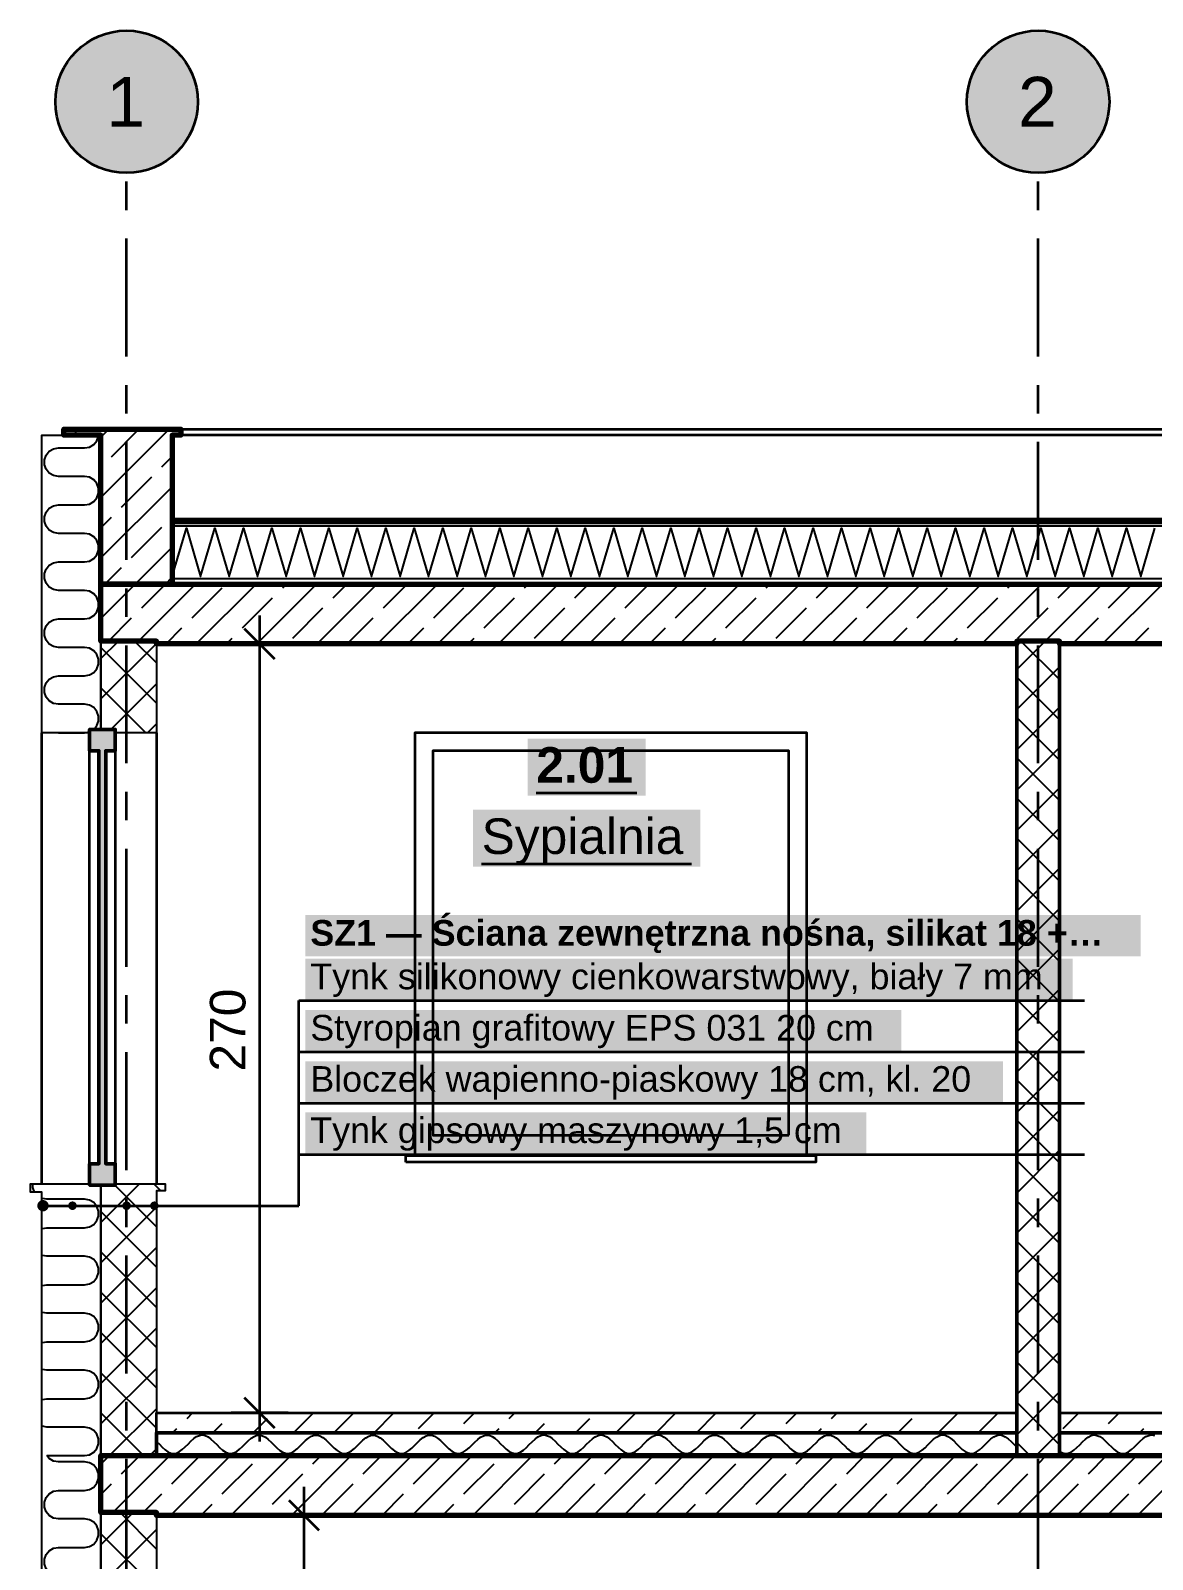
# Model space of a CAD drawing. Header units: metres. Extents: x -2.6 to 10.3, y -2.3 to 7.9.
# Drawn here: x -0.34 to 3.6, y 2.55 to 7.91 of the extents above; entities that cross this region are included whole.
import ezdxf

# ---------------------------------------------------------------- set-up
doc = ezdxf.new("R2010")
doc.units = ezdxf.units.M
for name, pattern in [('HYDRO_OKNA', [4.5, 1.5, -3]), ('KRESKOWA_3_1', [4, 3, -1]), ('PUNKTOWA', [10.5, 8.4, -1.05, 0, -1.05])]:
    doc.linetypes.add(name, pattern=pattern)
for name, color, linetype, lineweight in [('A-IZOL-WODNA', 5, 'Continuous', 100), ('A-KRESKOWANIE', 8, 'Continuous', 18), ('A-MASKA', 7, 'Continuous', 18), ('A-OPISY', 2, 'Continuous', 25), ('A-OSIE', 1, 'PUNKTOWA', 25), ('A-POMIESZCZENIA', 2, 'Continuous', 25), ('A-SCIANY-DZIAL', 7, 'Continuous', 35), ('A-SCIANY-IZOL', 4, 'Continuous', 35), ('A-SCIANY-KONSTR', 7, 'Continuous', 50), ('A-SCIANY-WYK', 8, 'Continuous', 18), ('A-STROPY', 7, 'Continuous', 50), ('A-WARSTWY', 8, 'Continuous', 25), ('A-WIDOK', 7, 'Continuous', 25), ('A-WYMIARY', 1, 'Continuous', 25), ('A-WYPELNIENIA', 9, 'Continuous', 18)]:
    doc.layers.add(name, color=color, linetype=linetype, lineweight=lineweight)
doc.styles.add('PL_ARIAL', font='arial.ttf')
doc.styles.add('PL_ARIAL_B', font='arialbd.ttf')

msp = doc.modelspace()

# ---------------------------------------------------------------- hatches: boundary and pattern name
at = {"layer": 'A-MASKA', "true_color": 0xffffff}
for points in [[(0.6275, 4.6632), (3.5596, 4.6632), (3.5596, 4.808), (0.6275, 4.808)], [(0.6275, 4.5102), (3.3208, 4.5102), (3.3208, 4.655), (0.6275, 4.655)], [(0.6275, 4.3302), (2.7202, 4.3302), (2.7202, 4.475), (0.6275, 4.475)], [(0.6275, 4.1502), (3.0764, 4.1502), (3.0764, 4.295), (0.6275, 4.295)], [(0.6275, 3.9702), (2.5963, 3.9702), (2.5963, 4.115), (0.6275, 4.115)]]:
    msp.add_hatch(color=7, dxfattribs=at).paths.add_polyline_path(points)
at = {"layer": 'A-OPISY', "true_color": 0x000000}
for points in [[(-0.2735, 3.7875), (-0.2742, 3.7927), (-0.2762, 3.7975), (-0.2794, 3.8016), (-0.2835, 3.8048), (-0.2883, 3.8068), (-0.2935, 3.8075), (-0.2987, 3.8068), (-0.3035, 3.8048), (-0.3076, 3.8016), (-0.3108, 3.7975), (-0.3128, 3.7927), (-0.3135, 3.7875), (-0.3128, 3.7823), (-0.3108, 3.7775), (-0.3076, 3.7734), (-0.3035, 3.7702), (-0.2987, 3.7682), (-0.2935, 3.7675), (-0.2883, 3.7682), (-0.2835, 3.7702), (-0.2794, 3.7734), (-0.2762, 3.7775), (-0.2742, 3.7823)], [(-0.2785, 3.7875), (-0.279, 3.7914), (-0.2805, 3.795), (-0.2829, 3.7981), (-0.286, 3.8005), (-0.2896, 3.802), (-0.2935, 3.8025), (-0.2974, 3.802), (-0.301, 3.8005), (-0.3041, 3.7981), (-0.3065, 3.795), (-0.308, 3.7914), (-0.3085, 3.7875), (-0.308, 3.7836), (-0.3065, 3.78), (-0.3041, 3.7769), (-0.301, 3.7745), (-0.2974, 3.773), (-0.2935, 3.7725), (-0.2896, 3.773), (-0.286, 3.7745), (-0.2829, 3.7769), (-0.2805, 3.78), (-0.279, 3.7836)], [(-0.175, 3.7875), (-0.1755, 3.7914), (-0.177, 3.795), (-0.1794, 3.7981), (-0.1825, 3.8005), (-0.1861, 3.802), (-0.19, 3.8025), (-0.1939, 3.802), (-0.1975, 3.8005), (-0.2006, 3.7981), (-0.203, 3.795), (-0.2045, 3.7914), (-0.205, 3.7875), (-0.2045, 3.7836), (-0.203, 3.78), (-0.2006, 3.7769), (-0.1975, 3.7745), (-0.1939, 3.773), (-0.19, 3.7725), (-0.1861, 3.773), (-0.1825, 3.7745), (-0.1794, 3.7769), (-0.177, 3.78), (-0.1755, 3.7836)], [(0.015, 3.7875), (0.0145, 3.7914), (0.013, 3.795), (0.0106, 3.7981), (0.0075, 3.8005), (0.0039, 3.802), (0, 3.8025), (-0.0039, 3.802), (-0.0075, 3.8005), (-0.0106, 3.7981), (-0.013, 3.795), (-0.0145, 3.7914), (-0.015, 3.7875), (-0.0145, 3.7836), (-0.013, 3.78), (-0.0106, 3.7769), (-0.0075, 3.7745), (-0.0039, 3.773), (0, 3.7725), (0.0039, 3.773), (0.0075, 3.7745), (0.0106, 3.7769), (0.013, 3.78), (0.0145, 3.7836)], [(0.1125, 3.7875), (0.112, 3.7914), (0.1105, 3.795), (0.1081, 3.7981), (0.105, 3.8005), (0.1014, 3.802), (0.0975, 3.8025), (0.0936, 3.802), (0.09, 3.8005), (0.0869, 3.7981), (0.0845, 3.795), (0.083, 3.7914), (0.0825, 3.7875), (0.083, 3.7836), (0.0845, 3.78), (0.0869, 3.7769), (0.09, 3.7745), (0.0936, 3.773), (0.0975, 3.7725), (0.1014, 3.773), (0.105, 3.7745), (0.1081, 3.7769), (0.1105, 3.78), (0.112, 3.7836)]]:
    msp.add_hatch(color=7, dxfattribs=at).paths.add_polyline_path(points)
at = {"layer": 'A-OSIE', "true_color": 0xffffff}
for points in [[(0.25, 7.6635), (0.2479, 7.6961), (0.2415, 7.7282), (0.231, 7.7592), (0.2165, 7.7885), (0.1983, 7.8157), (0.1768, 7.8403), (0.1522, 7.8618), (0.125, 7.88), (0.0957, 7.8945), (0.0647, 7.905), (0.0326, 7.9114), (0, 7.9135), (-0.0326, 7.9114), (-0.0647, 7.905), (-0.0957, 7.8945), (-0.125, 7.88), (-0.1522, 7.8618), (-0.1768, 7.8403), (-0.1983, 7.8157), (-0.2165, 7.7885), (-0.231, 7.7592), (-0.2415, 7.7282), (-0.2479, 7.6961), (-0.25, 7.6635), (-0.2479, 7.6309), (-0.2415, 7.5988), (-0.231, 7.5678), (-0.2165, 7.5385), (-0.1983, 7.5113), (-0.1768, 7.4867), (-0.1522, 7.4652), (-0.125, 7.447), (-0.0957, 7.4325), (-0.0647, 7.422), (-0.0326, 7.4156), (0, 7.4135), (0.0326, 7.4156), (0.0647, 7.422), (0.0957, 7.4325), (0.125, 7.447), (0.1522, 7.4652), (0.1768, 7.4867), (0.1983, 7.5113), (0.2165, 7.5385), (0.231, 7.5678), (0.2415, 7.5988), (0.2479, 7.6309)], [(3.45, 7.6635), (3.4479, 7.6961), (3.4415, 7.7282), (3.431, 7.7592), (3.4165, 7.7885), (3.3983, 7.8157), (3.3768, 7.8403), (3.3522, 7.8618), (3.325, 7.88), (3.2957, 7.8945), (3.2647, 7.905), (3.2326, 7.9114), (3.2, 7.9135), (3.1674, 7.9114), (3.1353, 7.905), (3.1043, 7.8945), (3.075, 7.88), (3.0478, 7.8618), (3.0232, 7.8403), (3.0017, 7.8157), (2.9835, 7.7885), (2.969, 7.7592), (2.9585, 7.7282), (2.9521, 7.6961), (2.95, 7.6635), (2.9521, 7.6309), (2.9585, 7.5988), (2.969, 7.5678), (2.9835, 7.5385), (3.0017, 7.5113), (3.0232, 7.4867), (3.0478, 7.4652), (3.075, 7.447), (3.1043, 7.4325), (3.1353, 7.422), (3.1674, 7.4156), (3.2, 7.4135), (3.2326, 7.4156), (3.2647, 7.422), (3.2957, 7.4325), (3.325, 7.447), (3.3522, 7.4652), (3.3768, 7.4867), (3.3983, 7.5113), (3.4165, 7.5385), (3.431, 7.5678), (3.4415, 7.5988), (3.4479, 7.6309)]]:
    msp.add_hatch(color=7, dxfattribs=at).paths.add_polyline_path(points)
at = {"layer": 'A-POMIESZCZENIA', "true_color": 0xffffff}
for points in [[(1.4082, 5.2275), (1.8218, 5.2275), (1.8218, 5.4275), (1.4082, 5.4275)], [(1.2163, 4.9775), (2.0137, 4.9775), (2.0137, 5.1775), (1.2163, 5.1775)]]:
    msp.add_hatch(color=7, dxfattribs=at).paths.add_polyline_path(points)
at = {"layer": 'A-WYPELNIENIA', "true_color": 0x000000}
for points in [[(-0.13, 5.46), (-0.13, 5.46), (-0.13, 5.46), (-0.04, 5.46), (-0.04, 5.46), (-0.04, 5.46), (-0.04, 5.385), (-0.04, 5.385), (-0.04, 5.385), (-0.073, 5.385), (-0.073, 5.385), (-0.073, 5.385), (-0.073, 5.385), (-0.073, 5.385), (-0.073, 5.385), (-0.073, 5.385), (-0.073, 5.385), (-0.073, 5.385), (-0.073, 5.385), (-0.073, 5.385), (-0.073, 5.385), (-0.073, 5.385), (-0.073, 5.385), (-0.073, 5.385), (-0.073, 5.385), (-0.073, 5.385), (-0.073, 3.935), (-0.073, 3.935), (-0.073, 3.935), (-0.097, 3.935), (-0.097, 3.935), (-0.097, 3.935), (-0.097, 5.385), (-0.097, 5.385), (-0.097, 5.385), (-0.097, 5.385), (-0.097, 5.385), (-0.097, 5.385), (-0.097, 5.385), (-0.097, 5.385), (-0.097, 5.385), (-0.097, 5.385), (-0.097, 5.385), (-0.097, 5.385), (-0.097, 5.385), (-0.097, 5.385), (-0.097, 5.385), (-0.097, 5.385), (-0.097, 5.385), (-0.13, 5.385), (-0.13, 5.385), (-0.13, 5.385)], [(-0.13, 3.86), (-0.13, 3.935), (-0.04, 3.935), (-0.04, 3.86)]]:
    msp.add_hatch(color=7, dxfattribs=at).paths.add_polyline_path(points)

# ---------------------------------------------------------------- linework, layer by layer
at = {"layer": 'A-IZOL-WODNA', "lineweight": 100, "ltscale": 0.05, "true_color": 0x000000}
msp.add_lwpolyline([(0.16, 6.1927), (7.84, 6.1927)], dxfattribs=at)
at = {"layer": 'A-IZOL-WODNA', "linetype": 'HYDRO_OKNA', "lineweight": 50, "ltscale": 0.05, "true_color": 0xffffff, "flags": 128}
msp.add_lwpolyline([(0.16, 6.1927), (7.84, 6.1927)], dxfattribs=at)
at = {"layer": 'A-IZOL-WODNA', "linetype": 'KRESKOWA_3_1', "lineweight": 35, "ltscale": 0.05, "flags": 128}
msp.add_lwpolyline([(0.16, 5.971), (7.84, 5.971)], dxfattribs=at)
at = {"layer": 'A-KRESKOWANIE', "lineweight": 25, "ltscale": 0.05}
for points in [[(-0.1887, 6.4935), (-0.1687, 6.5135)], [(-0.09, 6.274), (0.1495, 6.5135)], [(-0.09, 6.4861), (-0.0626, 6.5135)], [(-0.053, 6.417), (0.0435, 6.5135)], [(-0.1475, 6.248), (-0.1304, 6.251), (-0.1154, 6.2597), (-0.1042, 6.273), (-0.0983, 6.2893), (-0.0983, 6.3067), (-0.1042, 6.323), (-0.1154, 6.3363), (-0.1304, 6.345), (-0.1475, 6.348), (-0.2395, 6.348), (-0.2566, 6.351), (-0.2716, 6.3597), (-0.2828, 6.373), (-0.2887, 6.3893), (-0.2887, 6.4067), (-0.2828, 6.423), (-0.2716, 6.4363), (-0.2566, 6.445), (-0.2395, 6.448), (-0.1475, 6.448)], [(-0.1475, 6.448), (-0.1304, 6.451), (-0.1154, 6.4597), (-0.1042, 6.473), (-0.0983, 6.4893), (-0.0983, 6.4935)], [(-0.1475, 6.448), (-0.1475, 6.448)], [(0.1237, 6.3816), (0.16, 6.4179)], [(-0.09, 6.38), (-0.0884, 6.3816)], [(-0.0177, 6.2402), (0.0884, 6.3463)], [(-0.09, 6.0618), (0.16, 6.3118)], [(-0.1475, 6.048), (-0.1304, 6.051), (-0.1154, 6.0597), (-0.1042, 6.073), (-0.0983, 6.0893), (-0.0983, 6.1067), (-0.1042, 6.123), (-0.1154, 6.1363), (-0.1304, 6.145), (-0.1475, 6.148), (-0.2395, 6.148), (-0.2566, 6.151), (-0.2716, 6.1597), (-0.2828, 6.173), (-0.2887, 6.1893), (-0.2887, 6.2067), (-0.2828, 6.223), (-0.2716, 6.2363), (-0.2566, 6.245), (-0.2395, 6.248), (-0.1475, 6.248)], [(-0.1475, 6.248), (-0.1475, 6.248)], [(-0.09, 6.1679), (-0.053, 6.2049)], [(0.1591, 6.2049), (0.16, 6.2058)], [(0.16, 6.1745), (7.84, 6.1745)], [(0.0177, 6.0634), (0.1237, 6.1695)], [(0.16, 5.997), (0.16, 5.997), (0.21, 6.167), (0.26, 5.997), (0.31, 6.167), (0.36, 5.997), (0.41, 6.167), (0.46, 5.997), (0.51, 6.167), (0.56, 5.997), (0.61, 6.167), (0.66, 5.997), (0.71, 6.167), (0.76, 5.997), (0.81, 6.167), (0.86, 5.997), (0.91, 6.167), (0.96, 5.997), (1.01, 6.167), (1.06, 5.997), (1.11, 6.167), (1.16, 5.997), (1.21, 6.167), (1.26, 5.997), (1.31, 6.167), (1.36, 5.997), (1.41, 6.167), (1.46, 5.997), (1.51, 6.167), (1.56, 5.997), (1.61, 6.167), (1.66, 5.997), (1.71, 6.167), (1.76, 5.997), (1.81, 6.167), (1.86, 5.997), (1.91, 6.167), (1.96, 5.997), (2.01, 6.167), (2.06, 5.997), (2.11, 6.167), (2.16, 5.997), (2.21, 6.167), (2.26, 5.997), (2.31, 6.167), (2.36, 5.997), (2.41, 6.167), (2.46, 5.997), (2.51, 6.167), (2.56, 5.997), (2.61, 6.167), (2.66, 5.997), (2.71, 6.167), (2.76, 5.997), (2.81, 6.167), (2.86, 5.997), (2.91, 6.167), (2.96, 5.997), (3.01, 6.167), (3.06, 5.997), (3.11, 6.167), (3.16, 5.997), (3.21, 6.167), (3.26, 5.997), (3.31, 6.167), (3.36, 5.997), (3.41, 6.167), (3.46, 5.997), (3.51, 6.167), (3.56, 5.997), (3.61, 6.167)], [(0.0303, 5.97), (0.16, 6.0997)], [(-0.1475, 5.848), (-0.1304, 5.851), (-0.1154, 5.8597), (-0.1042, 5.873), (-0.0983, 5.8893), (-0.0983, 5.9067), (-0.1042, 5.923), (-0.1154, 5.9363), (-0.1304, 5.945), (-0.1475, 5.948), (-0.2395, 5.948), (-0.2566, 5.951), (-0.2716, 5.9597), (-0.2828, 5.973), (-0.2887, 5.9893), (-0.2887, 6.0067), (-0.2828, 6.023), (-0.2716, 6.0363), (-0.2566, 6.045), (-0.2395, 6.048), (-0.1475, 6.048)], [(-0.1475, 6.048), (-0.1475, 6.048)], [(-0.0758, 5.97), (-0.0177, 6.0281)], [(-0.09, 5.8497), (0.0303, 5.97)], [(-0.09, 5.9558), (-0.0758, 5.97)], [(0.0424, 5.77), (0.2424, 5.97)], [(0.053, 5.8867), (0.1364, 5.97)], [(0.1364, 5.97), (0.1591, 5.9927)], [(0.16, 5.9895), (7.84, 5.9895)], [(0.2446, 5.76), (0.4546, 5.97)], [(0.4567, 5.76), (0.6667, 5.97)], [(0.548, 5.9574), (0.5606, 5.97)], [(0.6688, 5.76), (0.8788, 5.97)], [(0.7248, 5.922), (0.7728, 5.97)], [(0.881, 5.76), (1.091, 5.97)], [(0.9016, 5.8867), (0.9849, 5.97)], [(1.0931, 5.76), (1.3031, 5.97)], [(1.3052, 5.76), (1.5152, 5.97)], [(1.3965, 5.9574), (1.4092, 5.97)], [(1.5174, 5.76), (1.7274, 5.97)], [(1.5733, 5.922), (1.6213, 5.97)], [(1.7295, 5.76), (1.9395, 5.97)], [(1.7501, 5.8867), (1.8334, 5.97)], [(1.9416, 5.76), (2.1516, 5.97)], [(2.1538, 5.76), (2.3638, 5.97)], [(2.2451, 5.9574), (2.2577, 5.97)], [(2.3659, 5.76), (2.5759, 5.97)], [(2.4218, 5.922), (2.4698, 5.97)], [(2.578, 5.76), (2.788, 5.97)], [(2.5986, 5.8867), (2.682, 5.97)], [(2.7902, 5.76), (3.0002, 5.97)], [(3.0023, 5.76), (3.2123, 5.97)], [(3.0936, 5.9574), (3.1062, 5.97)], [(3.2244, 5.77), (3.4244, 5.97)], [(3.2704, 5.922), (3.3183, 5.97)], [(3.4265, 5.76), (3.6365, 5.97)], [(3.4471, 5.8867), (3.5305, 5.97)], [(0.2298, 5.8513), (0.3359, 5.9574)], [(0.4066, 5.816), (0.5127, 5.922)], [(1.0783, 5.8513), (1.1844, 5.9574)], [(1.2551, 5.816), (1.3612, 5.922)], [(1.9269, 5.8513), (2.0329, 5.9574)], [(2.1036, 5.816), (2.2097, 5.922)], [(2.7754, 5.8513), (2.8815, 5.9574)], [(2.9522, 5.816), (3.0582, 5.922)], [(-0.0636, 5.77), (0.0177, 5.8513)], [(0.5834, 5.7806), (0.6894, 5.8867)], [(0.7749, 5.76), (0.8662, 5.8513)], [(1.4319, 5.7806), (1.538, 5.8867)], [(1.6234, 5.76), (1.7147, 5.8513)], [(2.2804, 5.7806), (2.3865, 5.8867)], [(2.472, 5.76), (2.5633, 5.8513)], [(3.1289, 5.7806), (3.235, 5.8867)], [(3.3205, 5.76), (3.4118, 5.8513)], [(-0.1475, 5.648), (-0.1304, 5.651), (-0.1154, 5.6597), (-0.1042, 5.673), (-0.0983, 5.6893), (-0.0983, 5.7067), (-0.1042, 5.723), (-0.1154, 5.7363), (-0.1304, 5.745), (-0.1475, 5.748), (-0.2395, 5.748), (-0.2566, 5.751), (-0.2716, 5.7597), (-0.2828, 5.773), (-0.2887, 5.7893), (-0.2887, 5.8067), (-0.2828, 5.823), (-0.2716, 5.8363), (-0.2566, 5.845), (-0.2395, 5.848), (-0.1475, 5.848)], [(-0.1475, 5.848), (-0.1475, 5.848)], [(0.1385, 5.76), (0.1945, 5.816)], [(0.987, 5.76), (1.043, 5.816)], [(1.8356, 5.76), (1.8915, 5.816)], [(2.6841, 5.76), (2.74, 5.816)], [(3.5326, 5.76), (3.5886, 5.816)], [(-0.09, 5.7083), (-0.0283, 5.77)], [(-0.09, 5.5669), (0.105, 5.7619)], [(0.105, 5.5519), (-0.09, 5.7469)], [(0.105, 5.6933), (0.0283, 5.77)], [(0.3506, 5.76), (0.3712, 5.7806)], [(1.1992, 5.76), (1.2198, 5.7806)], [(2.0477, 5.76), (2.0683, 5.7806)], [(2.8962, 5.76), (2.9168, 5.7806)], [(3.125, 5.6706), (3.2244, 5.77)], [(3.275, 5.6345), (3.1395, 5.77)], [(-0.1151, 5.46), (-0.1042, 5.473), (-0.0983, 5.4893), (-0.0983, 5.5067), (-0.1042, 5.523), (-0.1154, 5.5363), (-0.1304, 5.545), (-0.1475, 5.548), (-0.2395, 5.548), (-0.2566, 5.551), (-0.2716, 5.5597), (-0.2828, 5.573), (-0.2887, 5.5893), (-0.2887, 5.6067), (-0.2828, 5.623), (-0.2716, 5.6363), (-0.2566, 5.645), (-0.2395, 5.648), (-0.1475, 5.648)], [(-0.1475, 5.648), (-0.1475, 5.648)], [(3.125, 5.5292), (3.275, 5.6792)], [(3.275, 5.4931), (3.125, 5.6431)], [(0.0674, 5.448), (-0.09, 5.6054)], [(-0.0554, 5.46), (0.105, 5.6204)], [(3.125, 5.3877), (3.275, 5.5377)], [(0.074, 5.448), (0.105, 5.479)], [(3.275, 5.3517), (3.125, 5.5017)], [(-0.2395, 5.448), (-0.2395, 5.448), (-0.1475, 5.448)], [(-0.1475, 5.448), (-0.1304, 5.451), (-0.13, 5.4512)], [(-0.1475, 5.448), (-0.1475, 5.448)], [(-0.086, 5.46), (-0.09, 5.464)], [(3.125, 5.2463), (3.275, 5.3963)], [(3.275, 5.2103), (3.125, 5.3603)], [(3.125, 5.1049), (3.275, 5.2549)], [(3.275, 5.0689), (3.125, 5.2189)], [(3.125, 4.9635), (3.275, 5.1135)], [(3.275, 4.9274), (3.125, 5.0774)], [(3.125, 4.8221), (3.275, 4.9721)], [(3.275, 4.786), (3.125, 4.936)], [(3.125, 4.6806), (3.275, 4.8306)], [(3.275, 4.6446), (3.125, 4.7946)], [(3.125, 4.5392), (3.275, 4.6892)], [(3.275, 4.5032), (3.125, 4.6532)], [(3.125, 4.3978), (3.275, 4.5478)], [(3.275, 4.3618), (3.125, 4.5118)], [(3.125, 4.2564), (3.275, 4.4064)], [(3.275, 4.2203), (3.125, 4.3703)], [(3.125, 4.1149), (3.275, 4.2649)], [(3.275, 4.0789), (3.125, 4.2289)], [(3.125, 3.9735), (3.275, 4.1235)], [(3.275, 3.9375), (3.125, 4.0875)], [(3.125, 3.8321), (3.275, 3.9821)], [(3.275, 3.7961), (3.125, 3.9461)], [(-0.3228, 3.835), (-0.3287, 3.8513), (-0.3287, 3.864)], [(-0.297, 3.7068), (-0.2966, 3.707), (-0.2795, 3.71), (-0.1475, 3.71), (-0.1304, 3.713), (-0.1154, 3.7217), (-0.1042, 3.735), (-0.0983, 3.7513), (-0.0983, 3.7687), (-0.1042, 3.785), (-0.1154, 3.7983), (-0.1304, 3.807), (-0.1475, 3.81), (-0.1475, 3.81), (-0.2795, 3.81), (-0.2966, 3.813), (-0.297, 3.8132)], [(-0.09, 3.7284), (0.0456, 3.864)], [(0.105, 3.7134), (-0.0416, 3.86)], [(0.1198, 3.84), (0.0958, 3.864)], [(3.125, 3.6907), (3.275, 3.8407)], [(-0.09, 3.587), (0.105, 3.782)], [(0.105, 3.572), (-0.09, 3.767)], [(3.275, 3.6546), (3.125, 3.8046)], [(3.125, 3.5493), (3.275, 3.6993)], [(3.275, 3.5132), (3.125, 3.6632)], [(-0.297, 3.5068), (-0.2966, 3.507), (-0.2795, 3.51), (-0.1475, 3.51), (-0.1304, 3.513), (-0.1154, 3.5217), (-0.1042, 3.535), (-0.0983, 3.5513), (-0.0983, 3.5687), (-0.1042, 3.585), (-0.1154, 3.5983), (-0.1304, 3.607), (-0.1475, 3.61), (-0.1475, 3.61), (-0.2795, 3.61), (-0.2966, 3.613), (-0.297, 3.6132)], [(-0.09, 3.4455), (0.105, 3.6405)], [(0.105, 3.4305), (-0.09, 3.6255)], [(3.125, 3.4078), (3.275, 3.5578)], [(-0.09, 3.3041), (0.105, 3.4991)], [(3.275, 3.3718), (3.125, 3.5218)], [(0.105, 3.2891), (-0.09, 3.4841)], [(-0.297, 3.3068), (-0.2966, 3.307), (-0.2795, 3.31), (-0.1475, 3.31), (-0.1304, 3.313), (-0.1154, 3.3217), (-0.1042, 3.335), (-0.0983, 3.3513), (-0.0983, 3.3687), (-0.1042, 3.385), (-0.1154, 3.3983), (-0.1304, 3.407), (-0.1475, 3.41), (-0.1475, 3.41), (-0.2795, 3.41), (-0.2966, 3.413), (-0.297, 3.4132)], [(3.125, 3.2664), (3.275, 3.4164)], [(-0.09, 3.1627), (0.105, 3.3577)], [(0.105, 3.1477), (-0.09, 3.3427)], [(3.275, 3.2304), (3.125, 3.3804)], [(3.125, 3.125), (3.275, 3.275)], [(3.275, 3.089), (3.125, 3.239)], [(-0.297, 3.1068), (-0.2966, 3.107), (-0.2795, 3.11), (-0.1475, 3.11), (-0.1304, 3.113), (-0.1154, 3.1217), (-0.1042, 3.135), (-0.0983, 3.1513), (-0.0983, 3.1687), (-0.1042, 3.185), (-0.1154, 3.1983), (-0.1304, 3.207), (-0.1475, 3.21), (-0.1475, 3.21), (-0.2795, 3.21), (-0.2966, 3.213), (-0.297, 3.2132)], [(-0.09, 3.0213), (0.105, 3.2163)], [(0.105, 3.0063), (-0.09, 3.2013)], [(3.125, 2.9836), (3.275, 3.1336)], [(0.0598, 2.91), (-0.09, 3.0598)], [(-0.0598, 2.91), (0.105, 3.0748)], [(0.2121, 3.0406), (0.2316, 3.06)], [(0.3712, 3.0582), (0.373, 3.06)], [(0.7273, 2.99), (0.7973, 3.06)], [(0.8687, 2.99), (0.9387, 3.06)], [(1.0253, 3.0052), (1.0801, 3.06)], [(1.1844, 3.0229), (1.2215, 3.06)], [(1.3435, 3.0406), (1.3629, 3.06)], [(1.5026, 3.0582), (1.5044, 3.06)], [(1.8586, 2.99), (1.9286, 3.06)], [(2.0001, 2.99), (2.0701, 3.06)], [(2.1567, 3.0052), (2.2115, 3.06)], [(2.3158, 3.0229), (2.3529, 3.06)], [(2.4749, 3.0406), (2.4943, 3.06)], [(2.634, 3.0582), (2.6357, 3.06)], [(2.99, 2.99), (3.06, 3.06)], [(3.275, 2.9475), (3.125, 3.0975)], [(3.288, 3.0052), (3.3428, 3.06)], [(3.4471, 3.0229), (3.4843, 3.06)], [(-0.1475, 2.91), (-0.1304, 2.913), (-0.1154, 2.9217), (-0.1042, 2.935), (-0.0983, 2.9513), (-0.0983, 2.9687), (-0.1042, 2.985), (-0.1154, 2.9983), (-0.1304, 3.007), (-0.1475, 3.01), (-0.1475, 3.01), (-0.2795, 3.01), (-0.2966, 3.013), (-0.297, 3.0132)], [(0.303, 2.99), (0.3359, 3.0229)], [(0.4444, 2.99), (0.495, 3.0406)], [(0.5858, 2.99), (0.6541, 3.0582)], [(1.4344, 2.99), (1.4672, 3.0229)], [(1.5758, 2.99), (1.6263, 3.0406)], [(1.7172, 2.99), (1.7854, 3.0582)], [(2.5657, 2.99), (2.5986, 3.0229)], [(2.7072, 2.99), (2.7577, 3.0406)], [(2.8486, 2.99), (2.9168, 3.0582)], [(0.105, 2.96), (0.1151, 2.9499), (0.1251, 2.9398), (0.1352, 2.9307), (0.1453, 2.9235), (0.1553, 2.919), (0.1654, 2.9175), (0.1755, 2.9192), (0.1855, 2.924), (0.1956, 2.9314), (0.2057, 2.9406), (0.2157, 2.9507), (0.2258, 2.9608), (0.2359, 2.9698), (0.2459, 2.9768), (0.256, 2.9812), (0.2661, 2.9825), (0.2761, 2.9805), (0.2862, 2.9756), (0.2963, 2.968), (0.3063, 2.9587), (0.3164, 2.9486), (0.3265, 2.9385), (0.3365, 2.9297), (0.3466, 2.9228), (0.3567, 2.9186), (0.3667, 2.9175), (0.3768, 2.9197), (0.3869, 2.9249), (0.3969, 2.9325), (0.407, 2.9419), (0.4171, 2.9521), (0.4271, 2.9621), (0.4372, 2.9709), (0.4473, 2.9776), (0.4573, 2.9816), (0.4674, 2.9824), (0.4775, 2.98), (0.4875, 2.9747), (0.4976, 2.9669), (0.5077, 2.9574), (0.5177, 2.9472), (0.5278, 2.9373), (0.5379, 2.9286), (0.5479, 2.9221), (0.558, 2.9183), (0.5681, 2.9177), (0.5781, 2.9202), (0.5882, 2.9258), (0.5983, 2.9337), (0.6083, 2.9432), (0.6184, 2.9535), (0.6285, 2.9633), (0.6385, 2.9719), (0.6486, 2.9783), (0.6587, 2.9819), (0.6687, 2.9823), (0.6788, 2.9795), (0.6889, 2.9738), (0.6989, 2.9657), (0.709, 2.9561), (0.7191, 2.9459), (0.7291, 2.936), (0.7392, 2.9276), (0.7493, 2.9214), (0.7593, 2.918), (0.7694, 2.9178), (0.7795, 2.9208), (0.7895, 2.9267), (0.7996, 2.9349), (0.8097, 2.9446), (0.8197, 2.9548), (0.8298, 2.9646), (0.8399, 2.9729), (0.8499, 2.9789), (0.86, 2.9821), (0.8701, 2.9821), (0.8801, 2.9789), (0.8902, 2.9728), (0.9003, 2.9645), (0.9103, 2.9547), (0.9204, 2.9445), (0.9305, 2.9348), (0.9405, 2.9266), (0.9506, 2.9208), (0.9607, 2.9178), (0.9707, 2.918), (0.9808, 2.9214), (0.9909, 2.9277), (1.0009, 2.9361), (1.011, 2.9459), (1.0211, 2.9562), (1.0311, 2.9658), (1.0412, 2.9738), (1.0513, 2.9795), (1.0613, 2.9823), (1.0714, 2.9818), (1.0815, 2.9782), (1.0915, 2.9718), (1.1016, 2.9633), (1.1117, 2.9534), (1.1217, 2.9432), (1.1318, 2.9336), (1.1419, 2.9257), (1.1519, 2.9202), (1.162, 2.9176), (1.1721, 2.9183), (1.1821, 2.9221), (1.1922, 2.9287), (1.2023, 2.9373), (1.2123, 2.9473), (1.2224, 2.9575), (1.2325, 2.967), (1.2425, 2.9747), (1.2526, 2.9801), (1.2627, 2.9824), (1.2727, 2.9815), (1.2828, 2.9775), (1.2929, 2.9708), (1.3029, 2.962), (1.313, 2.952), (1.3231, 2.9419), (1.3331, 2.9325), (1.3432, 2.9248), (1.3533, 2.9197), (1.3633, 2.9175), (1.3734, 2.9186), (1.3835, 2.9228), (1.3935, 2.9297), (1.4036, 2.9386), (1.4137, 2.9486), (1.4237, 2.9588), (1.4338, 2.9681), (1.4439, 2.9756), (1.4539, 2.9806), (1.464, 2.9825), (1.4741, 2.9812), (1.4841, 2.9768), (1.4942, 2.9698), (1.5043, 2.9608), (1.5143, 2.9507), (1.5244, 2.9405), (1.5345, 2.9313), (1.5445, 2.924), (1.5546, 2.9192), (1.5647, 2.9175), (1.5747, 2.919), (1.5848, 2.9236), (1.5949, 2.9308), (1.6049, 2.9399), (1.615, 2.95), (1.6251, 2.9601), (1.6351, 2.9692), (1.6452, 2.9764), (1.6553, 2.981), (1.6653, 2.9825), (1.6754, 2.9808), (1.6855, 2.976), (1.6955, 2.9687), (1.7056, 2.9595), (1.7157, 2.9493), (1.7257, 2.9392), (1.7358, 2.9302), (1.7459, 2.9232), (1.7559, 2.9188), (1.766, 2.9175), (1.7761, 2.9194), (1.7861, 2.9244), (1.7962, 2.9319), (1.8063, 2.9412), (1.8163, 2.9514), (1.8264, 2.9614), (1.8365, 2.9703), (1.8465, 2.9772), (1.8566, 2.9814), (1.8667, 2.9825), (1.8767, 2.9803), (1.8868, 2.9752), (1.8969, 2.9675), (1.9069, 2.9581), (1.917, 2.948), (1.9271, 2.938), (1.9371, 2.9292), (1.9472, 2.9225), (1.9573, 2.9185), (1.9673, 2.9176), (1.9774, 2.9199), (1.9875, 2.9253), (1.9975, 2.933), (2.0076, 2.9425), (2.0177, 2.9527), (2.0277, 2.9627), (2.0378, 2.9713), (2.0479, 2.9779), (2.0579, 2.9817), (2.068, 2.9824), (2.0781, 2.9798), (2.0881, 2.9743), (2.0982, 2.9664), (2.1083, 2.9568), (2.1183, 2.9466), (2.1284, 2.9367), (2.1385, 2.9282), (2.1485, 2.9218), (2.1586, 2.9182), (2.1687, 2.9177), (2.1787, 2.9205), (2.1888, 2.9262), (2.1989, 2.9342), (2.2089, 2.9438), (2.219, 2.9541), (2.2291, 2.9639), (2.2391, 2.9723), (2.2492, 2.9786), (2.2593, 2.982), (2.2693, 2.9822), (2.2794, 2.9792), (2.2895, 2.9734), (2.2995, 2.9652), (2.3096, 2.9555), (2.3197, 2.9453), (2.3297, 2.9355), (2.3398, 2.9272), (2.3499, 2.9211), (2.3599, 2.9179), (2.37, 2.9179), (2.3801, 2.9211), (2.3901, 2.9271), (2.4002, 2.9354), (2.4103, 2.9452), (2.4203, 2.9554), (2.4304, 2.9651), (2.4405, 2.9733), (2.4505, 2.9792), (2.4606, 2.9822), (2.4707, 2.982), (2.4807, 2.9786), (2.4908, 2.9724), (2.5009, 2.964), (2.5109, 2.9541), (2.521, 2.9439), (2.5311, 2.9343), (2.5411, 2.9262), (2.5512, 2.9205), (2.5613, 2.9177), (2.5713, 2.9181), (2.5814, 2.9217), (2.5915, 2.9281), (2.6015, 2.9367), (2.6116, 2.9465), (2.6217, 2.9568), (2.6317, 2.9663), (2.6418, 2.9742), (2.6519, 2.9798), (2.6619, 2.9823), (2.672, 2.9817), (2.6821, 2.9779), (2.6921, 2.9714), (2.7022, 2.9627), (2.7123, 2.9528), (2.7223, 2.9426), (2.7324, 2.9331), (2.7425, 2.9253), (2.7525, 2.92), (2.7626, 2.9176), (2.7727, 2.9184), (2.7827, 2.9224), (2.7928, 2.9291), (2.8029, 2.9379), (2.8129, 2.9479), (2.823, 2.9581), (2.8331, 2.9675), (2.8431, 2.9751), (2.8532, 2.9803), (2.8633, 2.9825), (2.8733, 2.9814), (2.8834, 2.9772), (2.8935, 2.9703), (2.9035, 2.9615), (2.9136, 2.9514), (2.9237, 2.9413), (2.9337, 2.932), (2.9438, 2.9244), (2.9539, 2.9195), (2.9639, 2.9175), (2.974, 2.9188), (2.9841, 2.9232), (2.9941, 2.9302), (3.0042, 2.9392), (3.0143, 2.9493), (3.0243, 2.9594), (3.0344, 2.9686), (3.0445, 2.976), (3.0545, 2.9808), (3.0646, 2.9825), (3.0747, 2.981), (3.0847, 2.9765), (3.0948, 2.9693), (3.1049, 2.9602), (3.1149, 2.9501), (3.125, 2.94)], [(0.1616, 2.99), (0.1768, 3.0052)], [(1.2929, 2.99), (1.3081, 3.0052)], [(2.4243, 2.99), (2.4395, 3.0052)], [(3.1711, 2.91), (3.125, 2.9561)], [(3.1928, 2.91), (3.275, 2.9922)], [(3.275, 2.9253), (3.2851, 2.9199), (3.2952, 2.9176), (3.3053, 2.9185), (3.3155, 2.9225), (3.3256, 2.9293), (3.3357, 2.9382), (3.3458, 2.9483), (3.3559, 2.9585), (3.366, 2.9679), (3.3761, 2.9754), (3.3862, 2.9805), (3.3964, 2.9825), (3.4065, 2.9812), (3.4166, 2.9768), (3.4267, 2.9698), (3.4368, 2.9607), (3.4469, 2.9506), (3.457, 2.9404), (3.4671, 2.9312), (3.4773, 2.9239), (3.4874, 2.9191), (3.4975, 2.9175), (3.5076, 2.9191), (3.5177, 2.9238), (3.5278, 2.9312), (3.5379, 2.9404), (3.548, 2.9506), (3.5582, 2.9607), (3.5683, 2.9697), (3.5784, 2.9768), (3.5885, 2.9812), (3.5986, 2.9825), (3.6087, 2.9805)], [(3.5557, 2.99), (3.5709, 3.0052)], [(-0.1475, 2.788), (-0.1304, 2.791), (-0.1154, 2.7997), (-0.1042, 2.813), (-0.0983, 2.8293), (-0.0983, 2.8467), (-0.1042, 2.863), (-0.1154, 2.8763), (-0.1304, 2.885), (-0.1475, 2.888), (-0.2395, 2.888), (-0.2566, 2.891), (-0.2716, 2.8997), (-0.2803, 2.91)], [(-0.2795, 2.91), (-0.2795, 2.91), (-0.2795, 2.91)], [(-0.2795, 2.91), (-0.1475, 2.91)], [(-0.0816, 2.91), (-0.09, 2.9184)], [(-0.09, 2.8798), (-0.0598, 2.91)], [(-0.0477, 2.71), (0.1523, 2.91)], [(-0.0177, 2.8461), (0.0462, 2.91)], [(0.0816, 2.91), (0.105, 2.9334)], [(0.1544, 2.7), (0.3644, 2.91)], [(0.1591, 2.8107), (0.2583, 2.91)], [(0.3665, 2.7), (0.5765, 2.91)], [(0.5787, 2.7), (0.7887, 2.91)], [(0.6541, 2.8815), (0.6826, 2.91)], [(0.7908, 2.7), (1.0008, 2.91)], [(0.8309, 2.8461), (0.8947, 2.91)], [(1.0029, 2.7), (1.2129, 2.91)], [(1.0076, 2.8107), (1.1069, 2.91)], [(1.2151, 2.7), (1.4251, 2.91)], [(1.4272, 2.7), (1.6372, 2.91)], [(1.5026, 2.8815), (1.5311, 2.91)], [(1.6393, 2.7), (1.8493, 2.91)], [(1.6794, 2.8461), (1.7433, 2.91)], [(1.8515, 2.7), (2.0615, 2.91)], [(1.8562, 2.8107), (1.9554, 2.91)], [(2.0636, 2.7), (2.2736, 2.91)], [(2.2757, 2.7), (2.4857, 2.91)], [(2.3511, 2.8815), (2.3797, 2.91)], [(2.4879, 2.7), (2.6979, 2.91)], [(2.5279, 2.8461), (2.5918, 2.91)], [(2.7, 2.7), (2.91, 2.91)], [(2.7047, 2.8107), (2.8039, 2.91)], [(2.9121, 2.7), (3.1221, 2.91)], [(3.1243, 2.7), (3.3343, 2.91)], [(3.1997, 2.8815), (3.2282, 2.91)], [(3.3364, 2.7), (3.5464, 2.91)], [(3.3764, 2.8461), (3.4403, 2.91)], [(3.5485, 2.7), (3.7585, 2.91)], [(3.5532, 2.8107), (3.6525, 2.91)], [(0.3359, 2.7754), (0.4419, 2.8815)], [(0.5127, 2.74), (0.6187, 2.8461)], [(1.1844, 2.7754), (1.2905, 2.8815)], [(1.3612, 2.74), (1.4672, 2.8461)], [(2.0329, 2.7754), (2.139, 2.8815)], [(2.2097, 2.74), (2.3158, 2.8461)], [(2.8815, 2.7754), (2.9875, 2.8815)], [(3.0582, 2.74), (3.1643, 2.8461)], [(-0.09, 2.7738), (-0.053, 2.8107)], [(0.6894, 2.7047), (0.7955, 2.8107)], [(1.538, 2.7047), (1.644, 2.8107)], [(2.3865, 2.7047), (2.4926, 2.8107)], [(3.235, 2.7047), (3.3411, 2.8107)], [(-0.1475, 2.588), (-0.1304, 2.591), (-0.1154, 2.5997), (-0.1042, 2.613), (-0.0983, 2.6293), (-0.0983, 2.6467), (-0.1042, 2.663), (-0.1154, 2.6763), (-0.1304, 2.685), (-0.1475, 2.688), (-0.2395, 2.688), (-0.2566, 2.691), (-0.2716, 2.6997), (-0.2828, 2.713), (-0.2887, 2.7293), (-0.2887, 2.7467), (-0.2828, 2.763), (-0.2716, 2.7763), (-0.2566, 2.785), (-0.2395, 2.788), (-0.1475, 2.788)], [(-0.1475, 2.788), (-0.1475, 2.788)], [(0.0583, 2.71), (0.1237, 2.7754)], [(0.2605, 2.7), (0.3005, 2.74)], [(0.8969, 2.7), (0.9723, 2.7754)], [(1.109, 2.7), (1.149, 2.74)], [(1.7454, 2.7), (1.8208, 2.7754)], [(1.9575, 2.7), (1.9976, 2.74)], [(2.5939, 2.7), (2.6693, 2.7754)], [(2.8061, 2.7), (2.8461, 2.74)], [(3.4425, 2.7), (3.5179, 2.7754)], [(-0.09, 2.597), (0.023, 2.71)], [(0.105, 2.582), (-0.023, 2.71)], [(0.4726, 2.7), (0.4773, 2.7047)], [(1.3211, 2.7), (1.3258, 2.7047)], [(2.1697, 2.7), (2.1744, 2.7047)], [(3.0182, 2.7), (3.0229, 2.7047)], [(-0.09, 2.4556), (0.105, 2.6506)], [(0.105, 2.4406), (-0.09, 2.6356)], [(-0.1151, 2.4), (-0.1042, 2.413), (-0.0983, 2.4293), (-0.0983, 2.4467), (-0.1042, 2.463), (-0.1154, 2.4763), (-0.1304, 2.485), (-0.1475, 2.488), (-0.2395, 2.488), (-0.2566, 2.491), (-0.2716, 2.4997), (-0.2828, 2.513), (-0.2887, 2.5293), (-0.2887, 2.5467), (-0.2828, 2.563), (-0.2716, 2.5763), (-0.2566, 2.585), (-0.2395, 2.588), (-0.1475, 2.588)], [(-0.1475, 2.588), (-0.1475, 2.588)]]:
    msp.add_lwpolyline(points, dxfattribs=at)
at = {"layer": 'A-OPISY', "lineweight": 35, "ltscale": 0.05}
for points in [[(0.605, 3.7875), (0.605, 4.5075)], [(0.605, 4.5075), (3.3633, 4.5075)], [(0.605, 4.3275), (3.3633, 4.3275)], [(0.605, 4.1475), (3.3633, 4.1475)], [(0.605, 3.9675), (3.3633, 3.9675)], [(-0.2935, 3.7875), (0.605, 3.7875)]]:
    msp.add_lwpolyline(points, dxfattribs=at)
at = {"layer": 'A-OSIE', "linetype": 'PUNKTOWA', "lineweight": 35, "ltscale": 0.049296, "flags": 128}
for points in [[(0, -1.8), (0, 7.4135)], [(3.2, -1.8), (3.2, 7.4135)]]:
    msp.add_lwpolyline(points, dxfattribs=at)
at = {"layer": 'A-OSIE', "linetype": 'Continuous', "lineweight": 35, "ltscale": 0.05}
for centre in [(0, 7.6635), (3.2, 7.6635)]:
    msp.add_circle(centre, 0.25, dxfattribs=at)
at = {"layer": 'A-POMIESZCZENIA', "lineweight": 35, "ltscale": 0.05}
for points in [[(1.4382, 5.2375), (1.7918, 5.2375)], [(1.2463, 4.9875), (1.9837, 4.9875)]]:
    msp.add_lwpolyline(points, dxfattribs=at)
at = {"layer": 'A-SCIANY-DZIAL', "lineweight": 50, "ltscale": 0.05}
msp.add_lwpolyline([(3.125, 2.91), (3.125, 2.91), (3.125, 2.91), (3.125, 5.77), (3.125, 5.77), (3.125, 5.77), (3.275, 5.77), (3.275, 5.77), (3.275, 5.77), (3.275, 5.77), (3.275, 5.77), (3.275, 2.91), (3.275, 2.91), (3.275, 2.91), (3.275, 2.91), (3.275, 2.91), (3.125, 2.91)], close=True, dxfattribs=at)
at = {"layer": 'A-SCIANY-IZOL', "lineweight": 50, "ltscale": 0.05}
for points in [[(0.16, 5.972), (0.16, 5.972), (0.16, 6.192), (0.16, 6.192), (0.16, 6.192), (7.84, 6.192), (7.84, 6.192), (7.84, 6.192), (7.84, 5.972), (7.84, 5.972), (7.84, 5.972), (0.16, 5.972)], [(0.105, 2.91), (0.105, 2.91), (0.105, 2.99), (0.105, 2.99), (0.105, 2.99), (3.125, 2.99), (3.125, 2.99), (3.125, 2.99), (3.125, 2.91), (3.125, 2.91), (3.125, 2.91), (0.105, 2.91)], [(3.275, 2.91), (3.275, 2.91), (3.275, 2.99), (3.275, 2.99), (3.275, 2.99), (4.62, 2.99), (4.62, 2.99), (4.62, 2.99), (4.62, 2.91), (4.62, 2.91), (4.62, 2.91), (3.275, 2.91)]]:
    msp.add_lwpolyline(points, close=True, dxfattribs=at)
at = {"layer": 'A-SCIANY-KONSTR', "lineweight": 70, "ltscale": 0.05}
msp.add_lwpolyline([(-0.22, 6.5135), (-0.22, 6.5135), (-0.22, 6.5135), (0.19, 6.5135), (0.19, 6.5135), (0.19, 6.5135), (0.19, 6.5135), (0.19, 6.4935), (0.19, 6.4935), (0.19, 6.4935), (0.16, 6.4935), (0.16, 6.4935), (0.16, 6.4935), (0.16, 6.4935), (0.16, 6.4935), (0.16, 6.4935), (0.16, 6.4935), (0.16, 6.4935), (0.16, 6.4935), (0.16, 6.4935), (0.16, 6.4935), (0.16, 6.4935), (0.16, 6.4935), (0.16, 6.4935), (0.16, 6.4935), (0.16, 6.4935), (0.16, 6.4935), (0.16, 5.97), (0.16, 5.97), (0.16, 5.97), (-0.09, 5.97), (-0.09, 5.97), (-0.09, 5.97), (-0.09, 6.4935), (-0.09, 6.4935), (-0.09, 6.4935), (-0.09, 6.4935), (-0.09, 6.4935), (-0.09, 6.4935), (-0.09, 6.4935), (-0.09, 6.4935), (-0.09, 6.4935), (-0.09, 6.4935), (-0.09, 6.4935), (-0.09, 6.4935), (-0.09, 6.4935), (-0.09, 6.4935), (-0.09, 6.4935), (-0.09, 6.4935), (-0.09, 6.4935), (-0.22, 6.4935), (-0.22, 6.4935), (-0.22, 6.4935), (-0.22, 6.4935), (-0.22, 6.5135)], close=True, dxfattribs=at)
at = {"layer": 'A-SCIANY-KONSTR', "lineweight": 50, "ltscale": 0.05}
msp.add_lwpolyline([(-0.13, 5.385), (-0.13, 5.385), (-0.13, 5.385), (-0.13, 5.46), (-0.13, 5.46), (-0.13, 5.46), (-0.04, 5.46), (-0.04, 5.46), (-0.04, 5.46), (-0.04, 5.385), (-0.04, 5.385), (-0.04, 5.385), (-0.073, 5.385), (-0.073, 5.385), (-0.073, 5.385), (-0.073, 5.385), (-0.073, 5.385), (-0.073, 5.385), (-0.073, 5.385), (-0.073, 5.385), (-0.073, 5.385), (-0.073, 5.385), (-0.073, 5.385), (-0.073, 5.385), (-0.073, 5.385), (-0.073, 5.385), (-0.073, 5.385), (-0.073, 5.385), (-0.073, 5.385), (-0.073, 3.935), (-0.073, 3.935), (-0.073, 3.935), (-0.073, 3.935), (-0.073, 3.935), (-0.073, 3.935), (-0.073, 3.935), (-0.073, 3.935), (-0.073, 3.935), (-0.073, 3.935), (-0.073, 3.935), (-0.073, 3.935), (-0.073, 3.935), (-0.073, 3.935), (-0.073, 3.935), (-0.073, 3.935), (-0.073, 3.935), (-0.04, 3.935), (-0.04, 3.935), (-0.04, 3.935), (-0.04, 3.86), (-0.04, 3.86), (-0.04, 3.86), (-0.13, 3.86), (-0.13, 3.86), (-0.13, 3.86), (-0.13, 3.935), (-0.13, 3.935), (-0.13, 3.935), (-0.097, 3.935), (-0.097, 3.935), (-0.097, 3.935), (-0.097, 3.935), (-0.097, 3.935), (-0.097, 3.935), (-0.097, 3.935), (-0.097, 3.935), (-0.097, 3.935), (-0.097, 3.935), (-0.097, 3.935), (-0.097, 3.935), (-0.097, 3.935), (-0.097, 3.935), (-0.097, 3.935), (-0.097, 3.935), (-0.097, 3.935), (-0.097, 5.385), (-0.097, 5.385), (-0.097, 5.385), (-0.097, 5.385), (-0.097, 5.385), (-0.097, 5.385), (-0.097, 5.385), (-0.097, 5.385), (-0.097, 5.385), (-0.097, 5.385), (-0.097, 5.385), (-0.097, 5.385), (-0.097, 5.385), (-0.097, 5.385), (-0.097, 5.385), (-0.097, 5.385), (-0.097, 5.385), (-0.13, 5.385)], close=True, dxfattribs=at)
at = {"layer": 'A-SCIANY-WYK', "lineweight": 25, "ltscale": 0.05}
for points in [[(-0.297, 5.46), (-0.297, 6.4935), (-0.297, 6.4935), (-0.297, 6.4935), (-0.297, 6.4935), (-0.297, 6.4935), (-0.09, 6.4935), (-0.09, 6.4935), (-0.09, 6.4935), (-0.09, 6.4935), (-0.09, 6.4935), (-0.09, 5.46), (-0.09, 5.46), (-0.09, 5.46), (-0.09, 5.46), (-0.09, 5.46), (-0.13, 5.46), (-0.13, 5.46), (-0.13, 5.46), (-0.13, 5.46), (-0.13, 5.46), (-0.13, 5.46), (-0.13, 5.46), (-0.13, 5.46), (-0.13, 5.46), (-0.13, 5.46), (-0.13, 5.46), (-0.13, 5.46), (-0.13, 5.46), (-0.13, 5.46), (-0.13, 5.46), (-0.13, 5.46), (-0.13, 5.46), (-0.13, 5.448), (-0.13, 5.448), (-0.13, 5.448), (-0.297, 5.448), (-0.297, 5.448), (-0.297, 5.448), (-0.297, 5.448), (-0.297, 5.46)], [(-0.09, 5.77), (-0.09, 5.77), (-0.09, 5.77), (-0.09, 5.77), (-0.09, 5.77), (0.105, 5.77), (0.105, 5.77), (0.105, 5.77), (0.105, 5.77), (0.105, 5.77), (0.105, 5.448), (0.105, 5.448), (0.105, 5.448), (-0.04, 5.448), (-0.04, 5.448), (-0.04, 5.448), (-0.04, 5.46), (-0.04, 5.46), (-0.04, 5.46), (-0.04, 5.46), (-0.04, 5.46), (-0.04, 5.46), (-0.04, 5.46), (-0.04, 5.46), (-0.04, 5.46), (-0.04, 5.46), (-0.04, 5.46), (-0.04, 5.46), (-0.04, 5.46), (-0.04, 5.46), (-0.04, 5.46), (-0.04, 5.46), (-0.04, 5.46), (-0.09, 5.46), (-0.09, 5.46), (-0.09, 5.46), (-0.09, 5.46), (-0.09, 5.46)], [(-0.09, 3.86), (-0.09, 3.86), (-0.09, 3.86), (-0.09, 3.86), (-0.09, 3.86), (-0.04, 3.86), (-0.04, 3.86), (-0.04, 3.86), (-0.04, 3.86), (-0.04, 3.86), (-0.04, 3.86), (-0.04, 3.86), (-0.04, 3.86), (-0.04, 3.86), (-0.04, 3.86), (-0.04, 3.86), (-0.04, 3.86), (-0.04, 3.86), (-0.04, 3.86), (-0.04, 3.86), (-0.04, 3.86), (-0.04, 3.86), (-0.04, 3.864), (-0.04, 3.864), (-0.04, 3.864), (-0.04, 3.864), (-0.04, 3.864), (0.135, 3.864), (0.135, 3.864), (0.135, 3.864), (0.135, 3.864), (0.135, 3.864), (0.135, 3.84), (0.135, 3.84), (0.135, 3.84), (0.135, 3.84), (0.135, 3.84), (0.105, 3.84), (0.105, 3.84), (0.105, 3.84), (0.105, 3.84), (0.105, 3.84), (0.105, 3.84), (0.105, 3.84), (0.105, 3.84), (0.105, 3.84), (0.105, 3.84), (0.105, 3.84), (0.105, 3.84), (0.105, 3.84), (0.105, 3.84), (0.105, 3.84), (0.105, 3.84), (0.105, 3.84), (0.105, 2.91), (0.105, 2.91), (0.105, 2.91), (0.105, 2.91), (-0.09, 2.91), (-0.09, 2.91), (-0.09, 2.91), (-0.09, 2.91), (-0.09, 2.91)]]:
    msp.add_lwpolyline(points, close=True, dxfattribs=at)
for points in [[(-0.297, 2.4), (-0.297, 2.91), (-0.297, 2.91), (-0.297, 3.835), (-0.297, 3.835), (-0.297, 3.835), (-0.297, 3.835), (-0.297, 3.835), (-0.297, 3.835), (-0.297, 3.835), (-0.297, 3.835), (-0.297, 3.835), (-0.297, 3.835), (-0.297, 3.835), (-0.297, 3.835), (-0.297, 3.835), (-0.297, 3.835), (-0.297, 3.835), (-0.297, 3.835), (-0.297, 3.835), (-0.337, 3.835), (-0.337, 3.835), (-0.337, 3.835), (-0.337, 3.835), (-0.337, 3.835), (-0.337, 3.864), (-0.337, 3.864), (-0.337, 3.864), (-0.337, 3.864), (-0.337, 3.864), (-0.13, 3.864), (-0.13, 3.864), (-0.13, 3.864), (-0.13, 3.864), (-0.13, 3.864), (-0.13, 3.86), (-0.13, 3.86), (-0.13, 3.86), (-0.13, 3.86), (-0.13, 3.86), (-0.13, 3.86), (-0.13, 3.86), (-0.13, 3.86), (-0.13, 3.86), (-0.13, 3.86), (-0.13, 3.86), (-0.13, 3.86), (-0.13, 3.86), (-0.13, 3.86), (-0.13, 3.86), (-0.13, 3.86), (-0.13, 3.86), (-0.09, 3.86), (-0.09, 3.86), (-0.09, 3.86), (-0.09, 3.86), (-0.09, 3.86), (-0.09, 2.4)], [(-0.09, 2.4), (-0.09, 2.71), (-0.09, 2.71), (-0.09, 2.71), (-0.09, 2.71), (-0.09, 2.71), (0.105, 2.71), (0.105, 2.71), (0.105, 2.71), (0.105, 2.71), (0.105, 2.71), (0.105, 2.388)]]:
    msp.add_lwpolyline(points, dxfattribs=at)
at = {"layer": 'A-STROPY', "lineweight": 70, "ltscale": 0.05}
for points in [[(7.895, 5.76), (3.275, 5.76), (3.275, 5.76), (3.275, 5.76), (3.275, 5.76), (3.275, 5.77), (3.275, 5.77), (3.275, 5.77), (3.275, 5.77), (3.275, 5.77), (3.275, 5.77), (3.275, 5.77), (3.275, 5.77), (3.275, 5.77), (3.275, 5.77), (3.275, 5.77), (3.275, 5.77), (3.275, 5.77), (3.275, 5.77), (3.275, 5.77), (3.275, 5.77), (3.275, 5.77), (3.125, 5.77), (3.125, 5.77), (3.125, 5.77), (3.125, 5.77), (3.125, 5.77), (3.125, 5.77), (3.125, 5.77), (3.125, 5.77), (3.125, 5.77), (3.125, 5.77), (3.125, 5.77), (3.125, 5.77), (3.125, 5.77), (3.125, 5.77), (3.125, 5.77), (3.125, 5.77), (3.125, 5.77), (3.125, 5.76), (3.125, 5.76), (3.125, 5.76), (3.125, 5.76), (3.125, 5.76), (0.105, 5.76), (0.105, 5.76), (0.105, 5.76), (0.105, 5.76), (0.105, 5.76), (0.105, 5.77), (0.105, 5.77), (0.105, 5.77), (0.105, 5.77), (0.105, 5.77), (0.105, 5.77), (0.105, 5.77), (0.105, 5.77), (0.105, 5.77), (0.105, 5.77), (0.105, 5.77), (0.105, 5.77), (0.105, 5.77), (0.105, 5.77), (0.105, 5.77), (0.105, 5.77), (0.105, 5.77), (-0.09, 5.77), (-0.09, 5.77), (-0.09, 5.77), (-0.09, 5.77), (-0.09, 5.77), (-0.09, 5.97), (-0.09, 5.97), (-0.09, 5.97), (-0.09, 5.97), (-0.09, 5.97), (8.09, 5.97)], [(4.425, 2.7), (0.105, 2.7), (0.105, 2.7), (0.105, 2.7), (0.105, 2.7), (0.105, 2.7), (0.105, 2.71), (0.105, 2.71), (0.105, 2.71), (0.105, 2.71), (0.105, 2.71), (0.105, 2.71), (0.105, 2.71), (0.105, 2.71), (0.105, 2.71), (0.105, 2.71), (0.105, 2.71), (0.105, 2.71), (0.105, 2.71), (0.105, 2.71), (0.105, 2.71), (0.105, 2.71), (0.105, 2.71), (-0.09, 2.71), (-0.09, 2.71), (-0.09, 2.71), (-0.09, 2.71), (-0.09, 2.71), (-0.09, 2.91), (-0.09, 2.91), (-0.09, 2.91), (-0.09, 2.91), (-0.09, 2.91), (4.62, 2.91)]]:
    msp.add_lwpolyline(points, dxfattribs=at)
at = {"layer": 'A-WARSTWY', "lineweight": 35, "ltscale": 0.05}
for points in [[(0.105, 3.06), (0.105, 3.06), (0.105, 3.06), (0.105, 3.06), (3.125, 3.06), (3.125, 3.06), (3.125, 3.06), (3.125, 3.06), (3.125, 2.99), (3.125, 2.99), (3.125, 2.99), (3.125, 2.99), (0.105, 2.99), (0.105, 2.99), (0.105, 2.99), (0.105, 2.99), (0.105, 3.06)], [(3.275, 3.06), (3.275, 3.06), (3.275, 3.06), (3.275, 3.06), (4.62, 3.06), (4.62, 3.06), (4.62, 3.06), (4.62, 2.99), (4.62, 2.99), (4.62, 2.99), (4.62, 2.99), (3.275, 2.99), (3.275, 2.99), (3.275, 2.99), (3.275, 2.99), (3.275, 3.06)]]:
    msp.add_lwpolyline(points, close=True, dxfattribs=at)
at = {"layer": 'A-WIDOK', "lineweight": 35, "ltscale": 0.05}
for points in [[(0.1904, 6.5135), (7.8096, 6.5135)], [(7.8096, 6.4935), (0.1904, 6.4935)], [(-0.297, 3.8644), (-0.297, 5.4476)], [(0.105, 5.4476), (0.105, 3.8644)], [(2.388, 3.9644), (2.388, 5.448), (1.012, 5.448), (1.012, 3.9644)], [(-0.13, 3.9354), (-0.13, 5.3846)], [(-0.04, 5.3846), (-0.04, 3.9354)], [(2.325, 4.035), (2.325, 5.385), (1.075, 5.385), (1.075, 4.035), (2.325, 4.035)], [(0.98, 3.94), (0.98, 3.964), (2.42, 3.964), (2.42, 3.94), (0.98, 3.94)]]:
    msp.add_lwpolyline(points, dxfattribs=at)
at = {"layer": 'A-WYMIARY', "lineweight": 35, "ltscale": 0.05}
for points in [[(0.4674, 2.96), (0.4674, 5.86)], [(0.5204, 5.707), (0.4144, 5.813)], [(0.5674, 5.76), (0.3674, 5.76)], [(0.5674, 3.06), (0.3674, 3.06)], [(0.5204, 3.007), (0.4144, 3.113)], [(0.6234, -0.1), (0.6234, 2.8)], [(0.6764, 2.647), (0.5704, 2.753)], [(0.7234, 2.7), (0.5234, 2.7)]]:
    msp.add_lwpolyline(points, dxfattribs=at)

# ---------------------------------------------------------------- texts
at = {"layer": 'A-OPISY'}
for s, style, p in [('SZ1 — Ściana zewnętrzna nośna, silikat 18 +…', 'PL_ARIAL_B', (0.645, 4.7005)), ('Tynk silikonowy cienkowarstwowy, biały 7 mm', 'PL_ARIAL', (0.645, 4.5475)), ('Styropian grafitowy EPS 031 20 cm', 'PL_ARIAL', (0.645, 4.3675)), ('Bloczek wapienno-piaskowy 18 cm, kl. 20', 'PL_ARIAL', (0.645, 4.1875)), ('Tynk gipsowy maszynowy 1,5 cm', 'PL_ARIAL', (0.645, 4.0075))]:
    msp.add_text(s, height=0.09, dxfattribs=dict(at, style=style)).set_placement(p)
at = {"layer": 'A-OSIE', "style": 'PL_ARIAL'}
for s, p in [('1', (-0.0707, 7.576)), ('2', (3.1293, 7.576))]:
    msp.add_text(s, height=0.175, dxfattribs=at).set_placement(p)
at = {"layer": 'A-POMIESZCZENIA'}
for s, style, p in [('2.01', 'PL_ARIAL_B', (1.4382, 5.2725)), ('Sypialnia', 'PL_ARIAL', (1.2463, 5.0225))]:
    msp.add_text(s, height=0.125, dxfattribs=dict(at, style=style)).set_placement(p)
at = {"layer": 'A-WYMIARY', "style": 'PL_ARIAL'}
msp.add_text('270', height=0.125, rotation=90, dxfattribs=at).set_placement((0.4174, 4.2584))

doc.saveas('drawing.dxf')
